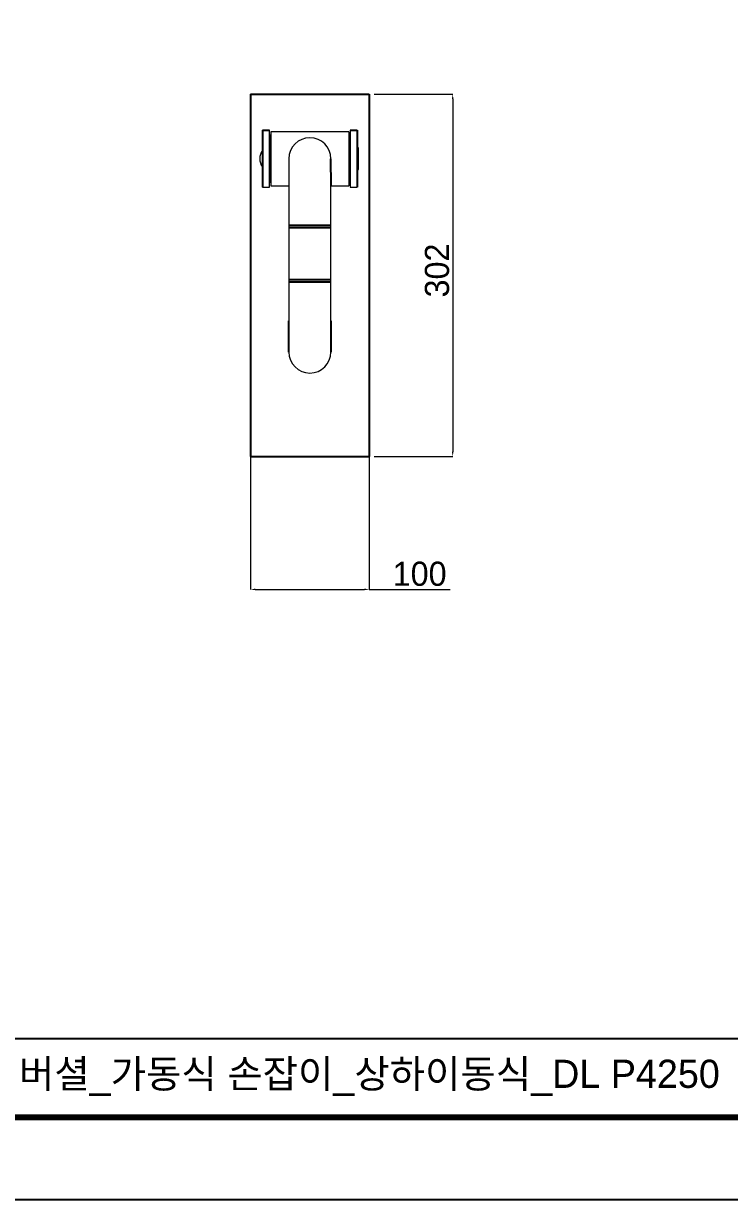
# Model space of a CAD drawing. Extents: x 0 to 2170, y 0 to 1590.
# Drawn here: x 853 to 1437, y 0 to 973 of the extents above; entities that cross this region are included whole.
import ezdxf

# ---------------------------------------------------------------- set-up
doc = ezdxf.new("R2010")
doc.units = 0
doc.header["$LTSCALE"] = 10
doc.header["$MEASUREMENT"] = 0
doc.header["$PDMODE"] = 3
doc.header["$PDSIZE"] = -10
doc.linetypes.add('SLD-实线', pattern=[0])
doc.layers.get('0').update_dxf_attribs({"linetype": 'CONTINUOUS'})
doc.layers.get('DEFPOINTS').update_dxf_attribs({"linetype": 'CONTINUOUS'})
doc.styles.add('Daelim Dimension', font='')
doc.styles.get('Daelim Dimension').set_extended_font_data('나눔고딕')
doc.dimstyles.new('DEFAULT', dxfattribs={"dimscale": 2, "dimtxt": 2, "dimasz": 2, "dimexe": 0, "dimexo": 2, "dimgap": 1, "dimtad": 1, "dimdec": 0, "dimzin": 9, "dimdsep": 46, "dimtxsty": 'Daelim Dimension', "dimcen": 0.5, "dimclrd": 5, "dimclre": 5, "dimclrt": 256, "dimadec": 1, "dimazin": 0, "dimtfac": 1, "dimtdec": 0, "dimtix": 1, "dimtmove": 0, "dimatfit": 3, "dimfxl": 1, "dimtolj": 1, "dimtzin": 1, "dimlwd": 9, "dimlwe": 9, "dimarcsym": 0})

# ---------------------------------------------------------------- blocks, each defined once
blk = doc.blocks.new('*D7')
at = {"color": 5, "linetype": 'ByBlock', "lineweight": 9, "transparency": 16777216}
for p, q in [((1143.17, 915), (1208.24, 915)), ((1208.24, 911), (1208.24, 619)), ((1143.17, 615), (1208.24, 615))]:
    blk.add_line(p, q, dxfattribs=at)
at = {"color": 5, "linetype": 'ByBlock', "transparency": 16777216}
for points in [[(1207.57, 911), (1208.91, 911), (1208.24, 915)], [(1207.57, 619), (1208.91, 619), (1208.24, 615)]]:
    blk.add_solid(points, dxfattribs=at)
at = {"layer": 'DEFPOINTS', "color": 0, "linetype": 'ByBlock', "transparency": 16777216}
for p in [(1139.17, 915), (1139.17, 615), (1208.24, 615)]:
    blk.add_point(p, dxfattribs=at)
at = {"color": 7, "linetype": 'ByBlock', "transparency": 16777216, "insert": (1195.34, 769), "char_height": 20, "attachment_point": 5, "rotation": 90, "style": 'Daelim Dimension'}
blk.add_mtext('\\A1;{302}', dxfattribs=at)
blk = doc.blocks.new('*D8')
at = {"color": 5, "linetype": 'ByBlock', "lineweight": 9, "transparency": 16777216}
for p, q in [((1040.76, 615), (1040.76, 505.01)), ((1139.17, 615), (1139.17, 505.01)), ((1044.76, 505.01), (1135.17, 505.01)), ((1139.17, 505.01), (1206.06, 505.01))]:
    blk.add_line(p, q, dxfattribs=at)
at = {"color": 5, "linetype": 'ByBlock', "transparency": 16777216}
for points in [[(1044.76, 505.68), (1044.76, 504.35), (1040.76, 505.01)], [(1135.17, 505.68), (1135.17, 504.35), (1139.17, 505.01)]]:
    blk.add_solid(points, dxfattribs=at)
at = {"layer": 'DEFPOINTS', "color": 0, "linetype": 'ByBlock', "transparency": 16777216}
for p in [(1040.76, 619), (1139.17, 619), (1040.76, 505.01)]:
    blk.add_point(p, dxfattribs=at)
at = {"color": 7, "linetype": 'ByBlock', "transparency": 16777216, "insert": (1180.87, 517.83), "char_height": 20, "attachment_point": 5, "style": 'Daelim Dimension'}
blk.add_mtext('\\A1;{100}', dxfattribs=at)

msp = doc.modelspace()

# ---------------------------------------------------------------- linework, layer by layer
for p, q in [((1040.76, 915), (1139.17, 915)), ((1040.76, 915), (1040.76, 615)), ((1139.17, 915), (1139.17, 615)), ((1050.76, 885.15), (1050.76, 837.89)), ((1050.76, 885.15), (1056.64, 885.15)), ((1123.3, 885.15), (1129.17, 885.15)), ((1129.17, 885.15), (1129.17, 837.89)), ((1107.62, 839.13), (1107.38, 861.52)), ((1072.56, 806.55), (1107.38, 806.55)), ((1072.56, 804.56), (1107.38, 804.56)), ((1072.56, 761.54), (1107.38, 761.54)), ((1072.56, 759.55), (1107.38, 759.55)), ((1072.56, 701.52), (1072.56, 727.2)), ((1107.38, 727.2), (1107.38, 701.52)), ((1040.76, 615), (1139.17, 615))]:
    msp.add_line(p, q)
at = {"color": 7, "linetype": 'SLD-实线', "lineweight": 15}
for p, q in [((1050.76, 861.52), (1050.76, 885.15)), ((1056.64, 861.52), (1056.64, 885.15)), ((1057.63, 880.92), (1056.73, 880.92)), ((1056.73, 842.12), (1056.73, 880.92)), ((1122.31, 883.91), (1057.63, 883.91)), ((1057.63, 883.91), (1057.63, 861.52)), ((1122.31, 883.91), (1122.31, 861.52)), ((1123.2, 880.92), (1122.31, 880.92)), ((1123.2, 880.92), (1123.2, 861.52)), ((1123.3, 885.15), (1123.3, 861.52)), ((1129.17, 885.15), (1129.17, 861.52)), ((1129.96, 870.44), (1129.17, 869.62)), ((1130.13, 870.44), (1129.96, 870.44)), ((1129.96, 852.61), (1129.96, 870.44)), ((1130.13, 852.61), (1130.13, 870.44)), ((1050.76, 837.89), (1050.76, 861.52)), ((1056.73, 865.5), (1056.64, 865.5)), ((1056.64, 837.89), (1056.64, 861.52)), ((1056.64, 857.54), (1056.73, 857.54)), ((1057.63, 861.52), (1057.63, 839.13)), ((1072.56, 861.53), (1072.56, 806.8)), ((1122.31, 861.52), (1122.31, 839.13)), ((1123.3, 865.5), (1123.2, 865.5)), ((1123.2, 861.52), (1123.2, 842.12)), ((1123.2, 857.54), (1123.3, 857.54)), ((1123.3, 861.52), (1123.3, 837.89)), ((1129.17, 861.52), (1129.17, 837.89)), ((1129.17, 853.42), (1129.96, 852.61)), ((1129.96, 852.61), (1130.13, 852.61)), ((1050.76, 837.89), (1056.64, 837.89)), ((1056.73, 842.12), (1057.63, 842.12)), ((1057.63, 839.13), (1072.31, 839.13)), ((1107.38, 804.56), (1107.38, 839.33)), ((1107.62, 839.13), (1122.31, 839.13)), ((1122.31, 842.12), (1123.2, 842.12)), ((1123.3, 837.89), (1129.17, 837.89)), ((1072.56, 806.8), (1072.56, 804.81)), ((1072.56, 804.81), (1072.56, 727.2)), ((1107.38, 727.2), (1107.38, 804.81))]:
    msp.add_line(p, q, dxfattribs=at)
at = {"color": 5}
msp.add_line((34.89, 133.22), (1782.18, 133.22), dxfattribs=at)
at = {"ltscale": 0.5}
msp.add_lwpolyline([(0, 0), (2170, 0), (2170, 1590), (0, 1590)], close=True, dxfattribs=at)
at = {"color": 5, "linetype": 'ByBlock', "lineweight": 200, "const_width": 5}
msp.add_lwpolyline([(34.89, 68.08), (2134.89, 68.08), (2134.89, 1553.08), (34.89, 1553.08)], close=True, dxfattribs=at)
at = {"color": 7, "linetype": 'SLD-实线', "lineweight": 15}
for centre, radius, start, end in [((1089.97, 861.52), 17.41, 90, 180), ((1089.97, 861.52), 17.41, 0, 90), ((1059.63, 861.52), 11.15, 142.63395, 217.36605), ((1089.97, 701.52), 17.41, 180, 270), ((1089.97, 701.52), 17.41, 270, 0)]:
    msp.add_arc(centre, radius, start, end, dxfattribs=at)

# ---------------------------------------------------------------- texts
at = {"color": 2, "insert": (390.73, 115.71), "char_height": 23.3415, "width": 1380.6839, "attachment_point": 1, "style": 'Daelim Dimension'}
msp.add_mtext('{\\fPretendard Variable SemiBold|b0|i0|c129|p2;대림바스(주)}_Parts _Handle_유니버셜_가동식 손잡이_상하이동식_DL P4250', dxfattribs=at)

# ---------------------------------------------------------------- dimensions: what is measured, and where the dimension line sits
at = {"linetype": 'ByBlock'}
dim = msp.add_linear_dim(base=(1208.24, 615), p1=(1139.17, 915), p2=(1139.17, 615), angle=90, text='{302}', dimstyle='DEFAULT', override={"dimtxt": 10, "dimclrd": 5, "dimclre": 5, "dimclrt": 7, "dimtolj": 1}, dxfattribs=at)
dim.commit()
dim.dimension.update_dxf_attribs({"geometry": '*D7', "text_midpoint": (1208.24, 769), "dimtype": 128})
dim = msp.add_linear_dim(base=(1040.76, 505.01), p1=(1139.17, 619), p2=(1040.76, 619), text='{100}', dimstyle='DEFAULT', override={"dimtxt": 10, "dimdec": 0, "dimclrd": 5, "dimclre": 5, "dimclrt": 7, "dimtolj": 1}, dxfattribs=at)
dim.commit()
dim.dimension.update_dxf_attribs({"geometry": '*D8', "text_midpoint": (1180.87, 505.01), "dimtype": 128})

doc.saveas('drawing.dxf')
